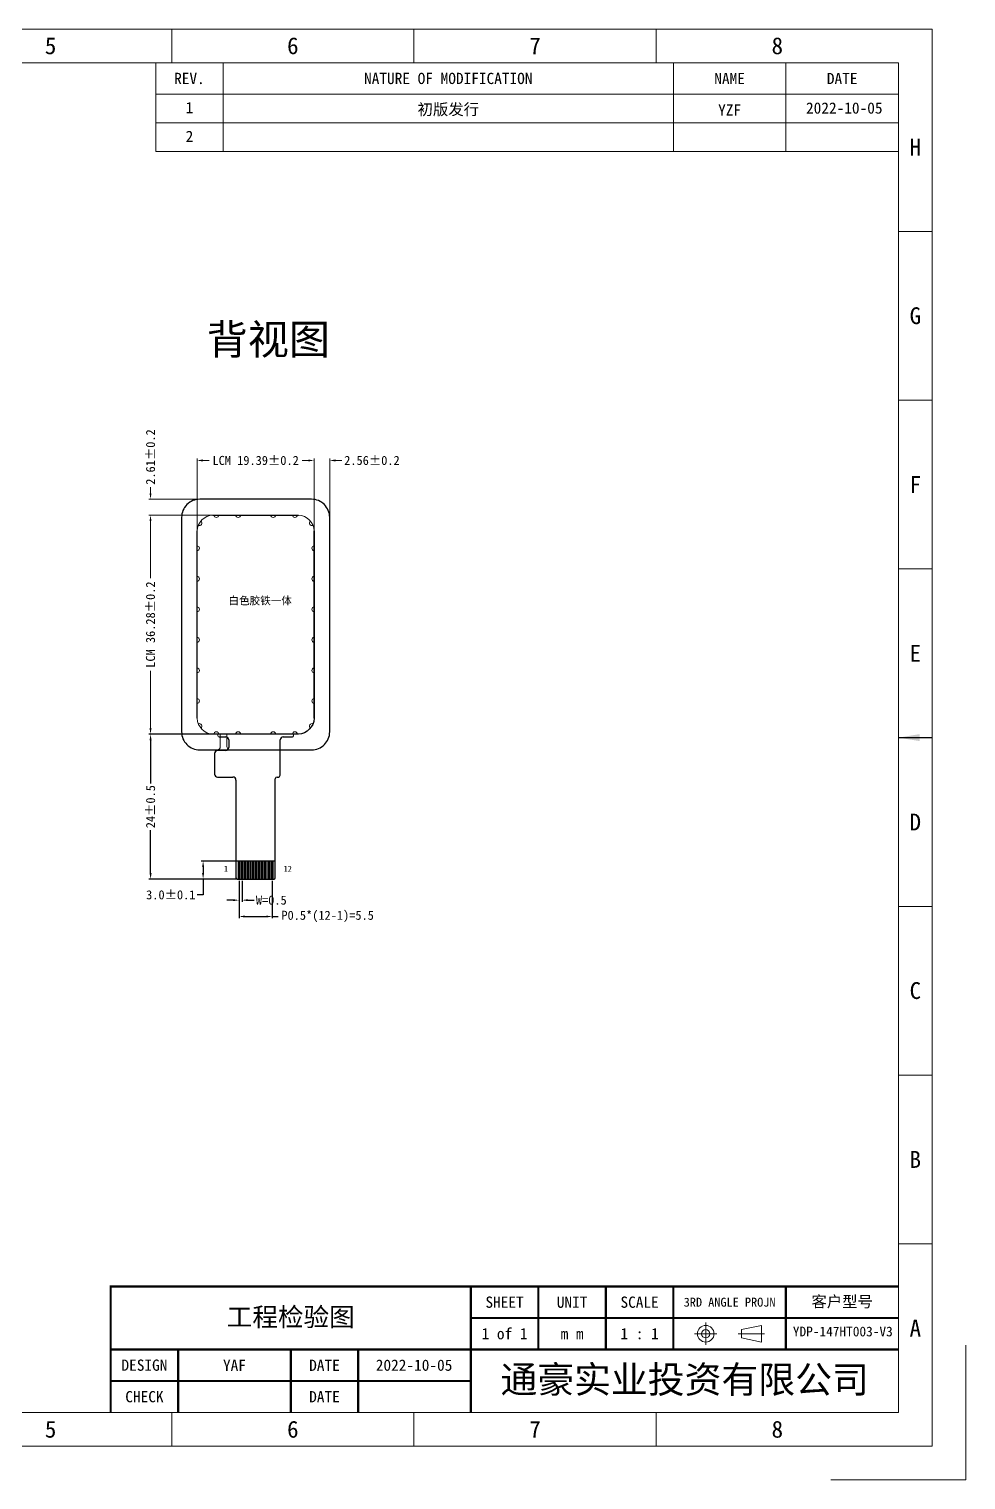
# Model space of a CAD drawing. Header units: millimetres. Extents: x 899 to 1621, y -115 to 374.
# Drawn here: x 1087.2 to 1242.2, y -114.8 to 125.4 of the extents above; entities that cross this region are included whole.
import ezdxf
from ezdxf.enums import TextEntityAlignment as Align

# ---------------------------------------------------------------- set-up
doc = ezdxf.new("R2010")
doc.units = ezdxf.units.MM
doc.layers.get('0').update_dxf_attribs({"lineweight": 15})
for name, color, linetype in [('Bezel', 5, 'Continuous'), ('dim', 3, 'Continuous'), ('DWG', 7, 'Continuous'), ('FPC', 30, 'Continuous'), ('Index', 7, 'Continuous'), ('LAYOUT.drawing', 7, 'Continuous'), ('lcd', 4, 'Continuous'), ('LENS', 211, 'Continuous')]:
    doc.layers.add(name, color=color, linetype=linetype)
doc.layers.add('BL', color=7, linetype='Continuous', plot=False)
doc.layers.add('BLU', color=7, linetype='Continuous', lineweight=9)
doc.styles.add('DD', font='', dxfattribs={"height": 2})
doc.styles.get("Standard").update_dxf_attribs({"font": ''})
doc.styles.add('WMF-ARIAL0', font='')
doc.styles.add('宋体', font='')
doc.styles.get('DD').set_extended_font_data('SimSun')
doc.styles.get('Standard').set_extended_font_data('SimSun')
doc.styles.get('WMF-ARIAL0').set_extended_font_data('SimSun')
doc.styles.get('宋体').set_extended_font_data('SimSun')
doc.dimstyles.new('ISO-25', dxfattribs={"dimtxt": 2.5, "dimasz": 2.5, "dimexe": 1.25, "dimexo": 0.625, "dimtad": 1, "dimtxsty": 'Standard', "dimcen": 2.5, "dimadec": 0, "dimazin": 0, "dimtfac": 1, "dimtmove": 0, "dimatfit": 3, "dimfxl": 0, "dimarcsym": 0})
doc.dimstyles.new('ISO-25$0', dxfattribs={"dimscale": 0.5, "dimtxt": 2, "dimasz": 2, "dimexe": 0.8, "dimexo": 0.8, "dimtad": 0, "dimrnd": 0.01, "dimzin": 9, "dimdsep": 46, "dimtxsty": 'Standard', "dimcen": 2.5, "dimadec": 0, "dimazin": 2, "dimtfac": 1, "dimtofl": 0, "dimtmove": 0, "dimatfit": 0, "dimfxl": 0, "dimlwd": 13, "dimlwe": 13, "dimarcsym": 0})
doc.dimstyles.new('Standard$0', dxfattribs={"dimscale": 0.7, "dimtxt": 2.5, "dimasz": 2, "dimexe": 1, "dimexo": 1, "dimtad": 0, "dimzin": 9, "dimdsep": 46, "dimtxsty": 'Standard', "dimcen": 0, "dimclrt": 7, "dimadec": 1, "dimazin": 0, "dimtfac": 1, "dimtofl": 0, "dimtmove": 0, "dimatfit": 3, "dimfxl": 0, "dimtolj": 1, "dimtzin": 0, "dimarcsym": 0})

# ---------------------------------------------------------------- blocks, each defined once
blk = doc.blocks.new('*U2')
at = {"layer": 'BL', "color": 2}
blk.add_lwpolyline([(-0.15, -1.5), (0.15, -1.5), (0.15, 1.5), (-0.15, 1.5)], close=True, dxfattribs=at)
blk = doc.blocks.new('*U3')
at = {"layer": 'dim', "color": 0, "linetype": 'ByBlock', "lineweight": -2, "transparency": 16777216}
for p in [(0, 0), (0.5, 0), (1, 0), (1.5, 0), (2, 0), (2.5, 0), (3, 0), (3.5, 0), (4, 0), (4.5, 0), (5, 0), (5.5, 0)]:
    blk.add_blockref('*U2', p, dxfattribs=at)
blk = doc.blocks.new('*D54')
at = {"layer": 'Defpoints', "color": 0}
for p in [(1115.96, -12.3), (1121.9, -12.3), (1121.9, -15.3)]:
    blk.add_point(p, dxfattribs=at)
at = {"layer": 'dim', "color": 3, "lineweight": -2}
for p, q in [((1121.6, -12.3), (1115.66, -12.3)), ((1115.96, -13.3), (1115.96, -14.3)), ((1121.6, -15.3), (1115.66, -15.3)), ((1115.96, -15.3), (1115.96, -17.9)), ((1115.96, -17.9), (1114.96, -17.9))]:
    blk.add_line(p, q, dxfattribs=at)
at = {"layer": 'dim', "color": 3}
for points in [[(1115.79, -13.3), (1116.12, -13.3), (1115.96, -12.3)], [(1115.79, -14.3), (1116.12, -14.3), (1115.96, -15.3)]]:
    blk.add_solid(points, dxfattribs=at)
at = {"layer": 'dim', "color": 3, "insert": (1110.61, -17.9), "char_height": 1.5, "attachment_point": 5, "style": '宋体'}
blk.add_mtext('\\A1;3.0%%P0.1', dxfattribs=at)
blk = doc.blocks.new('*D55')
at = {"layer": 'Defpoints', "color": 0}
for p in [(1121.9, -15.3), (1127.4, -15.3), (1127.4, -21.48)]:
    blk.add_point(p, dxfattribs=at)
at = {"layer": 'dim', "color": 3, "lineweight": -2}
for p, q in [((1121.9, -15.6), (1121.9, -21.78)), ((1127.4, -15.6), (1127.4, -21.78)), ((1122.9, -21.48), (1126.4, -21.48)), ((1127.4, -21.48), (1128.4, -21.48))]:
    blk.add_line(p, q, dxfattribs=at)
at = {"layer": 'dim', "color": 3}
for points in [[(1122.9, -21.32), (1122.9, -21.65), (1121.9, -21.48)], [(1126.4, -21.32), (1126.4, -21.65), (1127.4, -21.48)]]:
    blk.add_solid(points, dxfattribs=at)
at = {"layer": 'dim', "color": 3, "insert": (1136.56, -21.48), "char_height": 1.5, "attachment_point": 5, "style": '宋体'}
blk.add_mtext('\\A1;P0.5*(12-1)=5.5', dxfattribs=at)
blk = doc.blocks.new('*D56')
at = {"layer": 'Defpoints', "color": 0}
for p in [(1121.9, -15.3), (1122.4, -15.3), (1122.4, -18.78)]:
    blk.add_point(p, dxfattribs=at)
at = {"layer": 'dim', "color": 3, "lineweight": -2}
for p, q in [((1121.9, -15.6), (1121.9, -19.08)), ((1122.4, -15.6), (1122.4, -19.08)), ((1120.9, -18.78), (1119.9, -18.78)), ((1123.4, -18.78), (1124.4, -18.78))]:
    blk.add_line(p, q, dxfattribs=at)
at = {"layer": 'dim', "color": 3}
for points in [[(1120.9, -18.61), (1120.9, -18.94), (1121.9, -18.78)], [(1123.4, -18.61), (1123.4, -18.94), (1122.4, -18.78)]]:
    blk.add_solid(points, dxfattribs=at)
at = {"layer": 'dim', "color": 3, "insert": (1127.24, -18.78), "char_height": 1.5, "attachment_point": 5, "style": '宋体'}
blk.add_mtext('\\A1;W=0.5', dxfattribs=at)
blk = doc.blocks.new('*D66')
at = {"layer": 'Defpoints', "color": 0}
for p in [(1134.34, 54.01), (1114.95, 42.35), (1134.34, 42.35)]:
    blk.add_point(p, dxfattribs=at)
at = {"layer": 'dim', "color": 0, "lineweight": 13}
for p, q in [((1114.95, 42.65), (1114.95, 54.31)), ((1115.95, 54.01), (1116.97, 54.01)), ((1133.34, 54.01), (1132.33, 54.01)), ((1134.34, 42.65), (1134.34, 54.31))]:
    blk.add_line(p, q, dxfattribs=at)
at = {"layer": 'dim', "color": 0}
for points in [[(1115.95, 54.18), (1115.95, 53.84), (1114.95, 54.01)], [(1133.34, 54.18), (1133.34, 53.84), (1134.34, 54.01)]]:
    blk.add_solid(points, dxfattribs=at)
at = {"layer": 'dim', "color": 0, "insert": (1124.65, 54.01), "char_height": 1.5, "attachment_point": 5}
blk.add_mtext('LCM 19.39±0.2', dxfattribs=at)
blk = doc.blocks.new('*D67')
at = {"layer": 'Defpoints', "color": 0}
for p in [(1119.82, 44.98), (1107.26, 8.7), (1119.91, 8.7)]:
    blk.add_point(p, dxfattribs=at)
at = {"layer": 'dim', "color": 0, "lineweight": 13}
for p, q in [((1119.52, 44.98), (1106.96, 44.98)), ((1107.26, 43.98), (1107.26, 34.52)), ((1107.26, 9.7), (1107.26, 19.16)), ((1119.61, 8.7), (1106.96, 8.7))]:
    blk.add_line(p, q, dxfattribs=at)
at = {"layer": 'dim', "color": 0}
for points in [[(1107.09, 43.98), (1107.42, 43.98), (1107.26, 44.98)], [(1107.09, 9.7), (1107.42, 9.7), (1107.26, 8.7)]]:
    blk.add_solid(points, dxfattribs=at)
at = {"layer": 'dim', "color": 0, "insert": (1107.26, 26.84), "char_height": 1.5, "attachment_point": 5, "rotation": 90}
blk.add_mtext('LCM 36.28±0.2', dxfattribs=at)
blk = doc.blocks.new('*D68')
at = {"layer": 'Defpoints', "color": 0}
for p in [(1107.27, 8.7), (1120.34, 8.7), (1121.9, -15.3)]:
    blk.add_point(p, dxfattribs=at)
at = {"layer": 'dim', "color": 3, "lineweight": -2}
for p, q in [((1120.04, 8.7), (1106.97, 8.7)), ((1107.27, 7.7), (1107.27, 0.56)), ((1107.27, -14.3), (1107.27, -7.17)), ((1121.6, -15.3), (1106.97, -15.3))]:
    blk.add_line(p, q, dxfattribs=at)
at = {"layer": 'dim', "color": 3}
for points in [[(1107.1, 7.7), (1107.43, 7.7), (1107.27, 8.7)], [(1107.1, -14.3), (1107.43, -14.3), (1107.27, -15.3)]]:
    blk.add_solid(points, dxfattribs=at)
at = {"layer": 'dim', "color": 3, "insert": (1107.27, -3.3), "char_height": 1.5, "attachment_point": 5, "rotation": 90, "style": '宋体'}
blk.add_mtext('\\A1;24%%P0.5', dxfattribs=at)
blk = doc.blocks.new('*D83')
at = {"layer": 'Defpoints', "color": 0}
for p in [(1136.9, 54.01), (1134.34, 41.3), (1136.9, 41.3)]:
    blk.add_point(p, dxfattribs=at)
at = {"layer": 'dim', "color": 0, "lineweight": 13}
for p, q in [((1133.34, 54.01), (1132.34, 54.01)), ((1134.34, 41.6), (1134.34, 54.31)), ((1136.9, 41.6), (1136.9, 54.31)), ((1137.9, 54.01), (1138.9, 54.01))]:
    blk.add_line(p, q, dxfattribs=at)
at = {"layer": 'dim', "color": 0}
for points in [[(1133.34, 54.18), (1133.34, 53.84), (1134.34, 54.01)], [(1137.9, 54.18), (1137.9, 53.84), (1136.9, 54.01)]]:
    blk.add_solid(points, dxfattribs=at)
at = {"layer": 'dim', "color": 0, "insert": (1143.89, 54.01), "char_height": 1.5, "attachment_point": 5}
blk.add_mtext('2.56±0.2', dxfattribs=at)
blk = doc.blocks.new('*D84')
at = {"layer": 'Defpoints', "color": 0}
for p in [(1107.26, 47.59), (1119.82, 47.59), (1119.82, 44.98)]:
    blk.add_point(p, dxfattribs=at)
at = {"layer": 'dim', "color": 0, "lineweight": 13}
for p, q in [((1107.26, 48.59), (1107.26, 49.59)), ((1119.52, 47.59), (1106.96, 47.59)), ((1119.52, 44.98), (1106.96, 44.98)), ((1107.26, 43.98), (1107.26, 42.98))]:
    blk.add_line(p, q, dxfattribs=at)
at = {"layer": 'dim', "color": 0}
for points in [[(1107.09, 48.59), (1107.42, 48.59), (1107.26, 47.59)], [(1107.09, 43.98), (1107.42, 43.98), (1107.26, 44.98)]]:
    blk.add_solid(points, dxfattribs=at)
at = {"layer": 'dim', "color": 0, "insert": (1107.26, 54.58), "char_height": 1.5, "attachment_point": 5, "rotation": 90}
blk.add_mtext('2.61±0.2', dxfattribs=at)

msp = doc.modelspace()

# ---------------------------------------------------------------- linework, layer by layer
at = {"lineweight": 0}
for p, q in [((910.368, 119.848), (1231.001, 119.848)), ((1108.11, 119.848), (1108.11, 105.132)), ((1231.001, 96.759), (1231.001, 119.848)), ((1231.001, 119.848), (1231.001, -103.59)), ((1108.11, 109.883), (1231.001, 109.883)), ((1108.11, 105.132), (1231.001, 105.132))]:
    msp.add_line(p, q, dxfattribs=at)
msp.add_line((1231.001, -103.59), (910.368, -103.59))
for points in [[(904.782, 125.434), (1236.587, 125.434), (1236.587, -109.176), (904.782, -109.176)], [(1208.33, -91.933), (1205.019, -91.247), (1205.019, -89.874), (1208.33, -89.187)]]:
    msp.add_lwpolyline(points, close=True)
for points in [[(1110.764, 119.848), (1110.764, 125.434)], [(1150.843, 119.848), (1150.843, 125.434)], [(1190.922, 119.848), (1190.922, 125.434)], [(1119.282, 119.848), (1119.282, 105.132)], [(1193.762, 119.848), (1193.762, 105.132)], [(1212.381, 119.848), (1212.381, 105.132)], [(1108.11, 114.634), (1231.001, 114.634)], [(1231.001, -75.66), (1236.587, -75.66)], [(1199.12, -92.388), (1199.12, -88.714)], [(1197.283, -90.551), (1200.957, -90.551)], [(1204.49, -90.56), (1208.86, -90.56)], [(1219.829, -114.762), (1242.173, -114.762), (1242.173, -92.418)], [(1110.764, -103.59), (1110.764, -109.176)], [(1150.843, -103.59), (1150.843, -109.176)], [(1190.922, -103.59), (1190.922, -109.176)]]:
    msp.add_lwpolyline(points)
for points in [[(1231.001, 91.918), (1236.587, 91.918)], [(1231.001, 63.989), (1236.587, 63.989)], [(1231.001, 36.059), (1236.587, 36.059)], [(1231.001, -19.801), (1236.587, -19.801)], [(1231.001, -47.73), (1236.587, -47.73)]]:
    msp.add_lwpolyline(points, dxfattribs=at)
msp.add_lwpolyline([(1231.001, -82.735, 0.372, 0.372, 0), (1100.663, -82.735, 0.372, 0.372, 0), (1100.663, -103.59, 0, 0, 0)], format="xyseb")
at = {"const_width": 0.372}
for points in [[(1160.246, -103.59), (1160.246, -82.735)], [(1171.418, -93.163), (1171.418, -82.735)], [(1182.59, -93.163), (1182.59, -82.735)], [(1193.762, -93.163), (1193.762, -82.735)], [(1212.381, -93.163), (1212.381, -82.735)], [(1160.246, -87.949), (1231.001, -87.949)], [(1100.663, -93.163), (1231.001, -93.163)], [(1111.834, -103.59), (1111.834, -93.163)], [(1130.454, -103.59), (1130.454, -93.163)], [(1141.626, -103.59), (1141.626, -93.163)], [(1100.663, -98.376), (1160.246, -98.376)]]:
    msp.add_lwpolyline(points, dxfattribs=at)
for radius in [1.373, 0.686]:
    msp.add_circle((1199.112, -90.56), radius)
at = {"layer": 'BL', "color": 30}
msp.add_line((1127.899, -12.303), (1121.399, -12.303), dxfattribs=at)
at = {"layer": 'BLU', "color": 36, "lineweight": 5}
for p, q in [((1118.806, 6.605), (1118.806, 8.696)), ((1119.905, 6.605), (1119.905, 8.696)), ((1118.468, 6.135), (1118.693, 6.289)), ((1118.468, 6.135), (1118.693, 6.289))]:
    msp.add_line(p, q, dxfattribs=at)
for centre, radius, start, end in [((1118.856, 5.819), 0.5, 140.84931, 158.79151), ((1118.306, 6.605), 0.5, 320.84931, 0.0032), ((1118.306, 6.605), 0.5, 320.84931, 0.0032), ((1120.547, 6.801), 0.671, 197.03251, 234.10103)]:
    msp.add_arc(centre, radius, start, end, dxfattribs=at)
at = {"layer": 'DWG', "color": 30, "lineweight": 0}
for p, q in [((1118.389, 8.439), (1118.389, 8.697)), ((1130.909, 8.439), (1130.909, 8.697)), ((1118.356, 6), (1119.716, 6))]:
    msp.add_line(p, q, dxfattribs=at)
for centre, start, end in [((1118.589, 8.444), 178.34281, 261.67929), ((1130.709, 8.444), 278.32071, 1.65719)]:
    msp.add_arc(centre, 0.2, start, end, dxfattribs=at)
at = {"layer": 'FPC'}
for p, q in [((1118.56, 8.246), (1119.716, 8.246)), ((1120.216, 7.746), (1120.216, 6.5)), ((1128.709, 6.001), (1128.709, 7.747)), ((1129.209, 8.247), (1130.738, 8.247)), ((1129.209, 8.247), (1130.738, 8.247)), ((1117.855, 5.501), (1117.855, 2.101)), ((1117.856, 5.496), (1117.856, 2.05)), ((1119.716, 6.001), (1118.355, 6.001)), ((1128.709, 1.901), (1128.709, 6.001)), ((1118.355, 1.601), (1120.899, 1.601)), ((1121.399, 1.101), (1121.399, -15.103)), ((1127.899, -15.103), (1127.899, 1.301)), ((1128.199, 1.601), (1128.409, 1.601)), ((1121.599, -15.303), (1127.699, -15.303))]:
    msp.add_line(p, q, dxfattribs=at)
for centre, radius, start, end in [((1119.716, 7.746), 0.5, 0.0032, 90.0032), ((1129.209, 7.747), 0.5, 90, 180), ((1130.709, 8.445), 0.2, 278.32071, 1.65719), ((1118.355, 5.501), 0.5, 90, 179.9984), ((1118.356, 5.5), 0.5, 90.0032, 180.0032), ((1118.356, 5.5), 0.5, 90.0032, 180.0032), ((1119.716, 6.5), 0.5, 270.0032, 0.0032), ((1118.355, 2.101), 0.5, 179.9984, 270), ((1120.899, 1.101), 0.5, 0, 90), ((1128.199, 1.301), 0.3, 90, 180), ((1128.409, 1.901), 0.3, 270, 0), ((1121.599, -15.103), 0.2, 180, 270), ((1127.699, -15.103), 0.2, 270, 0)]:
    msp.add_arc(centre, radius, start, end, dxfattribs=at)
at = {"layer": 'LAYOUT.drawing'}
for p, q in [((1117.581, 44.979), (1131.717, 44.979)), ((1114.955, 11.324), (1114.955, 42.352)), ((1131.717, 8.697), (1117.581, 8.697))]:
    msp.add_line(p, q, dxfattribs=at)
at = {"layer": 'LAYOUT.drawing', "linetype": 'Continuous', "lineweight": 5}
msp.add_line((1131.717, 8.697), (1117.581, 8.697), dxfattribs=at)
msp.add_lwpolyline([(1117.581, 8.697, -0.3806996), (1114.955, 11.324), (1114.955, 42.352, -0.3806996), (1117.581, 44.979), (1131.717, 44.979, -0.3806996), (1134.344, 42.352)], format="xyb", dxfattribs=at)
at = {"layer": 'LAYOUT.drawing'}
msp.add_lwpolyline([(1134.344, 11.324), (1134.344, 42.352), (1134.344, 11.324, -0.3806996), (1131.717, 8.697), (1117.581, 8.696)], format="xyb", dxfattribs=at)
at = {"layer": 'LAYOUT.drawing', "linetype": 'Continuous', "lineweight": 5}
for centre, start, end in [((1115.347, 43.626), 243.1861, 54.97374), ((1118.152, 44.979), 180, 0), ((1121.754, 44.979), 180, 0), ((1127.544, 44.979), 180, 0), ((1131.147, 44.979), 180, 0), ((1133.952, 43.626), 125.02626, 296.8139), ((1114.955, 39.48), 270, 90), ((1134.344, 39.48), 90, 270), ((1114.955, 34.423), 270, 90), ((1134.344, 34.423), 90, 270), ((1114.955, 29.366), 270, 90), ((1134.344, 29.366), 90, 270), ((1114.955, 24.31), 270, 90), ((1134.344, 24.31), 90, 270), ((1114.955, 19.253), 270, 90), ((1134.344, 19.253), 90, 270), ((1114.955, 14.196), 270, 90), ((1134.344, 14.196), 90, 270), ((1115.347, 10.05), 305.02626, 116.8139), ((1133.952, 10.05), 63.1861, 234.97374), ((1118.152, 8.697), 360, 180), ((1121.754, 8.697), 0, 180), ((1127.544, 8.697), 0, 180), ((1131.147, 8.697), 360, 180)]:
    msp.add_arc(centre, 0.4, start, end, dxfattribs=at)
at = {"layer": 'lcd', "color": 30}
msp.add_line((1128.709, 6.001), (1128.709, 7.747), dxfattribs=at)
msp.add_arc((1129.209, 7.747), 0.5, 90.0032, 180.0032, dxfattribs=at)
at = {"layer": 'LENS'}
msp.add_lwpolyline([(1115.4, 6.088), (1133.9, 6.088, 0.4142136), (1136.9, 9.088), (1136.9, 44.588, 0.4142136), (1133.9, 47.588), (1115.4, 47.588, 0.4142136), (1112.4, 44.588), (1112.4, 9.088, 0.4142136)], format="xyb", close=True, dxfattribs=at)

# ---------------------------------------------------------------- block references
at = {"layer": 'dim', "color": 7}
msp.add_blockref('*U3', (1121.899, -13.803), dxfattribs=at)

# ---------------------------------------------------------------- texts
at = {"lineweight": 0, "style": 'WMF-ARIAL0'}
msp.add_text('2022-10-05', height=1.862, dxfattribs=at).set_placement((1222.038, 112.34), align=Align.MIDDLE)
at = {"lineweight": 0, "attachment_point": 5, "style": 'WMF-ARIAL0'}
for s, insert, char_height, width in [('5', (1090.724, 122.641), 2.793, 26.71942), ('6', (1130.803, 122.641), 2.793, 26.71942), ('7', (1170.882, 122.641), 2.793, 26.71942), ('8', (1210.962, 122.641), 2.793, 26.71942), ('{\\fSimSun|b0|i0|c134|p2;\\C0;REV.}', (1113.696, 117.241), 1.86198, 7.44792), ('{\\C0;NATURE OF MODIFICATION}', (1156.522, 117.241), 1.86198, 74.47921), ('{\\fSimSun|b0|i0|c134|p2;\\C0;NAME}', (1203.071, 117.241), 1.86198, 12.4132), ('{\\fSimSun|b0|i0|c134|p2;\\C0;DATE}', (1221.691, 117.241), 1.86198, 12.4132), ('{\\fSimSun|b0|i0|c134|p2;\\C0;1}', (1113.696, 112.419), 1.86198, 7.44792), ('{\\C0;初版发行}', (1156.522, 112.028), 1.862, 74.47921), ('{\\fSimSun|b0|i0|c134|p2;\\C0;YZF}', (1203.071, 112.028), 1.86198, 12.4132), ('{\\fSimSun|b0|i0|c134|p2;\\C0;2}', (1113.696, 107.667), 1.86198, 7.44792), ('H', (1233.794, 105.883), 2.793, 3.72396), ('G', (1233.794, 77.953), 2.793, 3.72396), ('F', (1233.794, 50.024), 2.793, 3.72396), ('E', (1233.794, 22.094), 2.793, 3.72396), ('D', (1233.794, -5.836), 2.793, 3.72396), ('C', (1233.794, -33.765), 2.793, 3.72396), ('B', (1233.794, -61.695), 2.793, 3.72396), ('{\\fSimSun|b0|i0|c134|p2;客户型号}', (1221.691, -85.342), 1.86198, 32.05371), ('SHEET', (1165.832, -85.342), 1.862, 7.44792), ('UNIT', (1177.004, -85.342), 1.862, 7.44792), ('SCALE', (1188.176, -85.342), 1.862, 7.44792), ('{\\fSimSun|b0|i0|c134|p2;3RD ANGLE PROJN}', (1203.071, -85.342), 1.48958, 23.86276), ('A', (1233.794, -89.625), 2.793, 3.72396), ('1 of 1', (1165.832, -90.556), 1.862, 11.17188), ('m m', (1177.004, -90.556), 1.862, 7.44792), ('1 : 1', (1188.176, -90.556), 1.862, 7.44792), ('YDP-147HT003-V3', (1221.793, -90.192), 1.62, 27.88806), ('DESIGN', (1106.248, -95.769), 1.862, 7.44792), ('{\\fSimSun|b0|i0|c134|p2;YAF}', (1121.144, -95.769), 1.86198, 12.4132), ('DATE', (1136.04, -95.769), 1.862, 7.44792), ('{\\fSimSun|b0|i0|c134|p2;2022-10-05}', (1150.862, -95.769), 1.86198, 12.4132), ('CHECK', (1106.248, -100.983), 1.862, 7.44792), ('DATE', (1136.04, -100.983), 1.862, 7.44792), ('6', (1130.803, -106.383), 2.793, 26.71942), ('7', (1170.882, -106.383), 2.793, 26.71942), ('8', (1210.962, -106.383), 2.793, 26.71942)]:
    msp.add_mtext(s, dxfattribs=dict(at, insert=insert, char_height=char_height, width=width))
for s, insert, char_height, width, attachment_point, style in [('{\\fSimSun|b0|i0|c134|p2;背视图}', (1116.558, 76.54), 4.98162, 127.62611, 1, 'DD'), ('工程检验图', (1130.454, -87.949), 3.1033, 59.58337, 5, '宋体'), ('{\\C2;通豪实业投资有限公司}', (1195.624, -98.376), 4.46875, 70.75525, 5, '宋体'), ('5', (1090.724, -106.383), 2.793, 26.71942, 5, 'WMF-ARIAL0')]:
    msp.add_mtext(s, dxfattribs=dict(insert=insert, char_height=char_height, width=width, attachment_point=attachment_point, style=style))
at = {"layer": 'Bezel', "color": 7, "lineweight": -3, "insert": (1120.161, 31.447), "char_height": 1.2815, "width": 11.39812, "attachment_point": 1, "style": '宋体'}
msp.add_mtext('白色胶铁一体', dxfattribs=at)
at = {"layer": 'Index', "color": 1, "char_height": 1, "attachment_point": 2, "style": '宋体'}
for s, insert in [('1', (1119.747, -13.085)), ('12', (1129.964, -13.085))]:
    msp.add_mtext(s, dxfattribs=dict(at, insert=insert))

# ---------------------------------------------------------------- dimensions: what is measured, and where the dimension line sits
at = {"layer": 'dim'}
dim = msp.add_aligned_dim(p1=(1119.824, 44.979), p2=(1119.824, 47.588), distance=12.568, dimstyle='ISO-25$0', override={"dimtxt": 3, "dimasz": 2, "dimexe": 0.6, "dimexo": 0.6, "dimtol": 1, "dimtp": 0.2, "dimtm": 0.2}, dxfattribs=at)
dim.commit()
dim.dimension.update_dxf_attribs({"geometry": '*D84', "text_midpoint": (1107.256, 54.58)})
dim = msp.add_linear_dim(base=(1134.344, 54.011), p1=(1114.955, 42.352), p2=(1134.344, 42.352), text='LCM <>', dimstyle='ISO-25$0', override={"dimtxt": 3, "dimasz": 2, "dimexe": 0.6, "dimexo": 0.6, "dimtol": 1, "dimtp": 0.2, "dimtm": 0.2}, dxfattribs=at)
dim.commit()
dim.dimension.update_dxf_attribs({"geometry": '*D66', "text_midpoint": (1124.649, 54.011), "dimtype": 160})
dim = msp.add_linear_dim(base=(1136.9, 54.011), p1=(1134.344, 41.3), p2=(1136.9, 41.3), dimstyle='ISO-25$0', override={"dimtxt": 3, "dimasz": 2, "dimexe": 0.6, "dimexo": 0.6, "dimtol": 1, "dimtp": 0.2, "dimtm": 0.2}, dxfattribs=at)
dim.commit()
dim.dimension.update_dxf_attribs({"geometry": '*D83', "text_midpoint": (1143.892, 54.011)})
dim = msp.add_linear_dim(base=(1107.256, 8.696), p1=(1119.824, 44.979), p2=(1119.905, 8.696), angle=90, text='LCM <>', dimstyle='ISO-25$0', override={"dimtxt": 3, "dimasz": 2, "dimexe": 0.6, "dimexo": 0.6, "dimtol": 1, "dimtp": 0.2, "dimtm": 0.2}, dxfattribs=at)
dim.commit()
dim.dimension.update_dxf_attribs({"geometry": '*D67', "text_midpoint": (1107.256, 26.838), "dimtype": 160})
at = {"layer": 'dim', "color": 3}
dim = msp.add_linear_dim(base=(1107.268, 8.696), p1=(1121.899, -15.303), p2=(1120.34, 8.696), angle=90, text='<>%%P0.5', dimstyle='Standard$0', override={"dimscale": 0.5, "dimtxt": 3, "dimasz": 2, "dimexe": 0.6, "dimexo": 0.6, "dimgap": 0.5, "dimtoh": 1, "dimtxsty": '宋体', "dimclrd": 3, "dimclre": 3, "dimclrt": 3}, dxfattribs=at)
dim.commit()
dim.dimension.update_dxf_attribs({"geometry": '*D68', "text_midpoint": (1107.268, -3.303)})
dim = msp.add_linear_dim(base=(1115.957, -12.303), p1=(1121.899, -15.303), p2=(1121.899, -12.303), angle=90, text='3.0%%P0.1', dimstyle='Standard$0', override={"dimscale": 0.5, "dimtxt": 3, "dimasz": 2, "dimexe": 0.6, "dimexo": 0.6, "dimgap": 0.5, "dimtoh": 1, "dimtxsty": '宋体', "dimclrd": 3, "dimclre": 3, "dimclrt": 3}, dxfattribs=at)
dim.commit()
dim.dimension.update_dxf_attribs({"geometry": '*D54', "text_midpoint": (1110.611, -17.903), "dimtype": 160})
dim = msp.add_linear_dim(base=(1122.399, -18.775), p1=(1121.899, -15.303), p2=(1122.399, -15.303), text='W=<>', dimstyle='Standard$0', override={"dimscale": 0.5, "dimtxt": 3, "dimasz": 2, "dimexe": 0.6, "dimexo": 0.6, "dimgap": 0.5, "dimtoh": 1, "dimtxsty": '宋体', "dimclrd": 3, "dimclre": 3, "dimclrt": 3}, dxfattribs=at)
dim.commit()
dim.dimension.update_dxf_attribs({"geometry": '*D56', "text_midpoint": (1127.24, -18.775)})
dim = msp.add_linear_dim(base=(1127.399, -21.483), p1=(1121.899, -15.303), p2=(1127.399, -15.303), text='P0.5*(12-1)=<>', dimstyle='Standard$0', override={"dimscale": 0.5, "dimtxt": 3, "dimasz": 2, "dimexe": 0.6, "dimexo": 0.6, "dimgap": 0.5, "dimtoh": 1, "dimtxsty": '宋体', "dimclrd": 3, "dimclre": 3, "dimclrt": 3}, dxfattribs=at)
dim.commit()
dim.dimension.update_dxf_attribs({"geometry": '*D55', "text_midpoint": (1136.557, -21.483), "dimtype": 160})

# ---------------------------------------------------------------- leaders
at = {"color": 1}
msp.add_leader([(1231.001, 8.129), (1236.587, 8.129)], dimstyle='ISO-25', override={"dimasz": 3.5, "dimgap": 0.2, "dimtad": 0}, dxfattribs=at)

doc.saveas('drawing.dxf')
